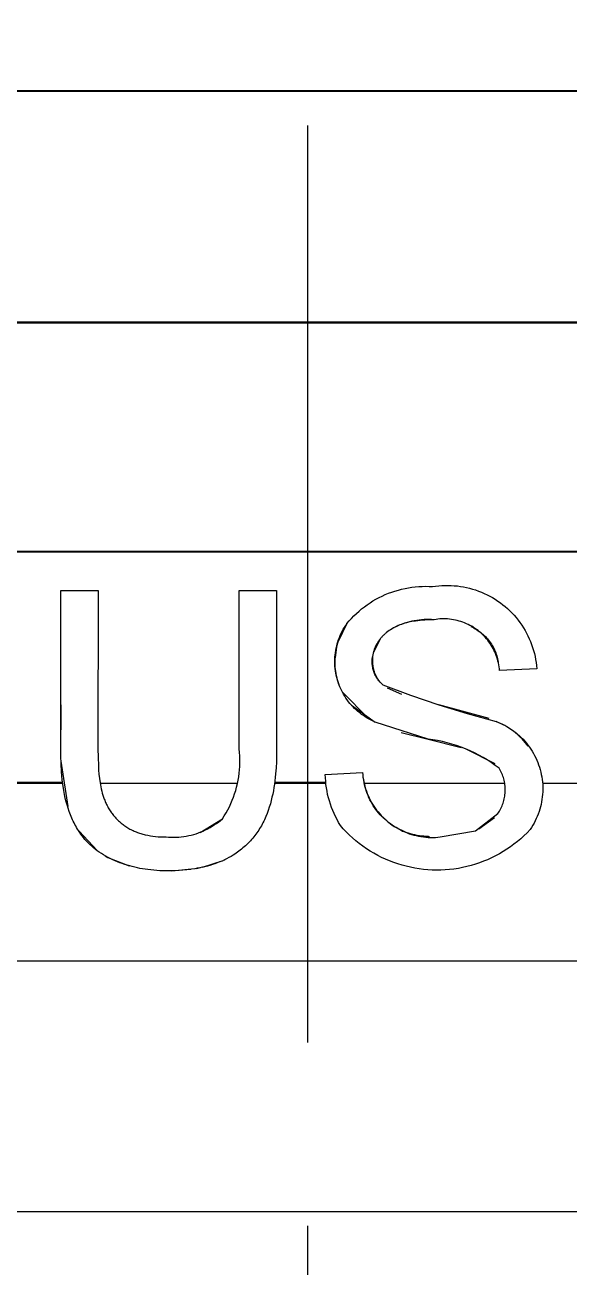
# Model space of a CAD drawing. Header units: millimetres. Extents: x 2797 to 5646, y -2218 to -1126.
# Drawn here: x 2971.34 to 2978.61, y -1650.28 to -1633.68 of the extents above; entities that cross this region are included whole.
import ezdxf

# ---------------------------------------------------------------- set-up
doc = ezdxf.new("R2010")
doc.units = ezdxf.units.MM
doc.header["$LTSCALE"] = 32.67
doc.linetypes.add('CENTER', pattern=[0.6, 0.375, -0.075, 0.075, -0.075])
doc.layers.add('______', color=1, linetype='CENTER')
doc.layers.add('OUTLINE', color=2, linetype='CONTINUOUS')

msp = doc.modelspace()

# ---------------------------------------------------------------- linework, layer by layer
at = {"layer": '______', "color": 1}
msp.add_line((2975.115, -1666.881), (2975.115, -1496.681), dxfattribs=at)
at = {"layer": 'OUTLINE', "color": 7}
for p, q in [((3039.679, -1634.573), (2910.551, -1634.573)), ((3039.668, -1634.563), (2910.561, -1634.563)), ((2910.551, -1637.65), (3039.679, -1637.65)), ((2910.561, -1637.661), (3039.668, -1637.661)), ((3039.679, -1640.727), (2910.551, -1640.727)), ((3039.668, -1640.717), (2910.561, -1640.717)), ((2971.841, -1643.804), (2968.892, -1643.804)), ((2968.892, -1643.814), (2971.843, -1643.814)), ((2972.344, -1643.815), (2974.175, -1643.815)), ((2974.673, -1643.814), (2975.357, -1643.814)), ((2975.356, -1643.804), (2974.674, -1643.804)), ((2975.872, -1643.814), (2977.745, -1643.815)), ((2978.249, -1643.815), (2978.957, -1643.814)), ((3039.668, -1646.194), (2910.561, -1646.194)), ((2969.014, -1649.538), (2981.216, -1649.538))]:
    msp.add_line(p, q, dxfattribs=at)
at = {"layer": 'OUTLINE', "color": 1}
for p, q in [((2971.818, -1643.45), (2971.82, -1641.238)), ((2971.82, -1641.238), (2972.318, -1641.238)), ((2972.318, -1641.238), (2972.314, -1643.356)), ((2974.2, -1643.356), (2974.2, -1641.238)), ((2974.2, -1641.238), (2974.697, -1641.238)), ((2974.697, -1641.238), (2974.7, -1643.363)), ((2976.28, -1641.246), (2976.325, -1641.233)), ((2976.325, -1641.233), (2976.369, -1641.221)), ((2976.369, -1641.221), (2976.414, -1641.211)), ((2976.414, -1641.211), (2976.46, -1641.202)), ((2976.46, -1641.202), (2976.506, -1641.195)), ((2976.506, -1641.195), (2976.551, -1641.19)), ((2976.551, -1641.19), (2976.598, -1641.186)), ((2976.598, -1641.186), (2976.644, -1641.184)), ((2976.644, -1641.184), (2976.69, -1641.183)), ((2976.69, -1641.183), (2976.736, -1641.184)), ((2976.736, -1641.184), (2976.782, -1641.186)), ((2976.782, -1641.186), (2976.823, -1641.18)), ((2976.823, -1641.18), (2976.865, -1641.176)), ((2976.865, -1641.176), (2976.906, -1641.173)), ((2976.906, -1641.173), (2976.948, -1641.171)), ((2976.948, -1641.171), (2976.989, -1641.171)), ((2976.989, -1641.171), (2977.031, -1641.172)), ((2977.031, -1641.172), (2977.072, -1641.175)), ((2977.072, -1641.175), (2977.113, -1641.179)), ((2977.113, -1641.179), (2977.155, -1641.184)), ((2977.155, -1641.184), (2977.195, -1641.191)), ((2977.195, -1641.191), (2977.236, -1641.199)), ((2977.236, -1641.199), (2977.277, -1641.209)), ((2977.277, -1641.209), (2977.317, -1641.22)), ((2977.317, -1641.22), (2977.356, -1641.232)), ((2977.356, -1641.232), (2977.395, -1641.246)), ((2975.909, -1641.43), (2975.947, -1641.404)), ((2975.947, -1641.404), (2975.986, -1641.379)), ((2975.986, -1641.379), (2976.026, -1641.356)), ((2976.026, -1641.356), (2976.067, -1641.334)), ((2976.067, -1641.334), (2976.108, -1641.314)), ((2976.108, -1641.314), (2976.15, -1641.294)), ((2976.15, -1641.294), (2976.193, -1641.277)), ((2976.193, -1641.277), (2976.236, -1641.261)), ((2976.236, -1641.261), (2976.28, -1641.246)), ((2977.395, -1641.246), (2977.434, -1641.261)), ((2977.434, -1641.261), (2977.472, -1641.278)), ((2977.472, -1641.278), (2977.51, -1641.296)), ((2977.51, -1641.296), (2977.546, -1641.315)), ((2977.546, -1641.315), (2977.583, -1641.335)), ((2977.583, -1641.335), (2977.618, -1641.357)), ((2977.618, -1641.357), (2977.653, -1641.38)), ((2977.653, -1641.38), (2977.687, -1641.404)), ((2977.687, -1641.404), (2977.72, -1641.429)), ((2975.732, -1641.579), (2975.765, -1641.546)), ((2975.765, -1641.546), (2975.8, -1641.515)), ((2975.8, -1641.515), (2975.835, -1641.486)), ((2975.835, -1641.486), (2975.871, -1641.457)), ((2975.871, -1641.457), (2975.909, -1641.43)), ((2977.72, -1641.429), (2977.752, -1641.455)), ((2977.752, -1641.455), (2977.783, -1641.482)), ((2977.783, -1641.482), (2977.813, -1641.511)), ((2977.813, -1641.511), (2977.843, -1641.54)), ((2977.843, -1641.54), (2977.871, -1641.571)), ((2977.871, -1641.571), (2977.898, -1641.602)), ((2975.639, -1641.681), (2975.522, -1641.919)), ((2975.59, -1641.758), (2975.606, -1641.732)), ((2975.606, -1641.732), (2975.622, -1641.706)), ((2975.622, -1641.706), (2975.639, -1641.681)), ((2975.639, -1641.681), (2975.669, -1641.646)), ((2975.669, -1641.646), (2975.7, -1641.612)), ((2975.7, -1641.612), (2975.732, -1641.579)), ((2976.261, -1641.74), (2976.241, -1641.751)), ((2976.286, -1641.727), (2976.256, -1641.743)), ((2976.282, -1641.729), (2976.261, -1641.74)), ((2976.303, -1641.719), (2976.282, -1641.729)), ((2976.316, -1641.713), (2976.286, -1641.727)), ((2976.324, -1641.709), (2976.303, -1641.719)), ((2976.347, -1641.7), (2976.316, -1641.713)), ((2976.345, -1641.7), (2976.324, -1641.709)), ((2976.367, -1641.692), (2976.345, -1641.7)), ((2976.378, -1641.688), (2976.347, -1641.7)), ((2976.39, -1641.684), (2976.367, -1641.692)), ((2976.409, -1641.677), (2976.378, -1641.688)), ((2976.413, -1641.677), (2976.39, -1641.684)), ((2976.441, -1641.667), (2976.409, -1641.677)), ((2976.436, -1641.67), (2976.413, -1641.677)), ((2976.459, -1641.664), (2976.436, -1641.67)), ((2976.473, -1641.658), (2976.441, -1641.667)), ((2976.483, -1641.659), (2976.459, -1641.664)), ((2976.505, -1641.651), (2976.473, -1641.658)), ((2976.507, -1641.655), (2976.483, -1641.659)), ((2976.537, -1641.644), (2976.505, -1641.651)), ((2976.53, -1641.65), (2976.507, -1641.655)), ((2976.554, -1641.647), (2976.53, -1641.65)), ((2976.57, -1641.638), (2976.537, -1641.644)), ((2976.585, -1641.643), (2976.554, -1641.647)), ((2976.603, -1641.634), (2976.57, -1641.638)), ((2976.616, -1641.639), (2976.585, -1641.643)), ((2976.636, -1641.63), (2976.603, -1641.634)), ((2976.647, -1641.637), (2976.616, -1641.639)), ((2976.669, -1641.628), (2976.636, -1641.63)), ((2976.678, -1641.634), (2976.647, -1641.637)), ((2976.702, -1641.627), (2976.669, -1641.628)), ((2976.74, -1641.631), (2976.678, -1641.634)), ((2976.736, -1641.627), (2976.702, -1641.627)), ((2976.769, -1641.628), (2976.736, -1641.627)), ((2976.802, -1641.63), (2976.74, -1641.631)), ((2976.802, -1641.63), (2976.769, -1641.628)), ((2976.828, -1641.626), (2976.802, -1641.63)), ((2976.853, -1641.623), (2976.828, -1641.626)), ((2976.879, -1641.62), (2976.853, -1641.623)), ((2976.905, -1641.619), (2976.879, -1641.62)), ((2976.931, -1641.618), (2976.905, -1641.619)), ((2976.957, -1641.619), (2976.931, -1641.618)), ((2976.983, -1641.62), (2976.957, -1641.619)), ((2977.009, -1641.622), (2976.983, -1641.62)), ((2977.035, -1641.626), (2977.009, -1641.622)), ((2977.061, -1641.63), (2977.035, -1641.626)), ((2977.086, -1641.635), (2977.061, -1641.63)), ((2977.111, -1641.64), (2977.086, -1641.635)), ((2977.137, -1641.647), (2977.111, -1641.64)), ((2977.161, -1641.655), (2977.137, -1641.647)), ((2977.186, -1641.663), (2977.161, -1641.655)), ((2977.21, -1641.672), (2977.186, -1641.663)), ((2977.234, -1641.683), (2977.21, -1641.672)), ((2977.258, -1641.694), (2977.234, -1641.683)), ((2977.281, -1641.705), (2977.258, -1641.694)), ((2977.304, -1641.718), (2977.281, -1641.705)), ((2977.295, -1641.721), (2977.314, -1641.73)), ((2977.326, -1641.731), (2977.304, -1641.718)), ((2977.314, -1641.73), (2977.333, -1641.74)), ((2977.348, -1641.745), (2977.326, -1641.731)), ((2977.333, -1641.74), (2977.352, -1641.75)), ((2977.898, -1641.602), (2977.924, -1641.634)), ((2977.924, -1641.634), (2977.949, -1641.668)), ((2977.949, -1641.668), (2977.973, -1641.702)), ((2977.973, -1641.702), (2977.995, -1641.736)), ((2977.995, -1641.736), (2978.017, -1641.772)), ((2975.518, -1641.924), (2975.528, -1641.895)), ((2975.532, -1641.89), (2975.522, -1641.917)), ((2975.528, -1641.895), (2975.538, -1641.867)), ((2975.543, -1641.863), (2975.532, -1641.89)), ((2975.538, -1641.867), (2975.55, -1641.839)), ((2975.555, -1641.836), (2975.543, -1641.863)), ((2975.55, -1641.839), (2975.562, -1641.811)), ((2975.567, -1641.81), (2975.555, -1641.836)), ((2975.562, -1641.811), (2975.576, -1641.784)), ((2975.576, -1641.784), (2975.59, -1641.758)), ((2975.992, -1642.07), (2976.09, -1641.878)), ((2976.069, -1641.903), (2976.063, -1641.911)), ((2976.076, -1641.894), (2976.069, -1641.903)), ((2976.083, -1641.886), (2976.076, -1641.894)), ((2976.09, -1641.877), (2976.083, -1641.886)), ((2976.097, -1641.869), (2976.09, -1641.877)), ((2976.104, -1641.861), (2976.097, -1641.869)), ((2976.111, -1641.853), (2976.104, -1641.861)), ((2976.119, -1641.845), (2976.111, -1641.853)), ((2976.127, -1641.838), (2976.119, -1641.845)), ((2976.135, -1641.83), (2976.127, -1641.838)), ((2976.143, -1641.823), (2976.135, -1641.83)), ((2976.151, -1641.816), (2976.143, -1641.823)), ((2976.159, -1641.809), (2976.151, -1641.816)), ((2976.167, -1641.802), (2976.159, -1641.809)), ((2976.185, -1641.789), (2976.167, -1641.802)), ((2976.202, -1641.776), (2976.185, -1641.789)), ((2976.222, -1641.763), (2976.202, -1641.776)), ((2976.241, -1641.751), (2976.222, -1641.763)), ((2976.256, -1641.743), (2976.227, -1641.759)), ((2977.369, -1641.76), (2977.348, -1641.745)), ((2977.352, -1641.75), (2977.37, -1641.761)), ((2977.39, -1641.776), (2977.369, -1641.76)), ((2977.37, -1641.761), (2977.388, -1641.773)), ((2977.388, -1641.773), (2977.406, -1641.785)), ((2977.41, -1641.792), (2977.39, -1641.776)), ((2977.406, -1641.785), (2977.423, -1641.798)), ((2977.43, -1641.809), (2977.41, -1641.792)), ((2977.423, -1641.798), (2977.44, -1641.812)), ((2977.449, -1641.827), (2977.43, -1641.809)), ((2977.44, -1641.812), (2977.456, -1641.826)), ((2977.467, -1641.845), (2977.449, -1641.827)), ((2977.456, -1641.826), (2977.472, -1641.84)), ((2977.485, -1641.864), (2977.467, -1641.845)), ((2977.472, -1641.84), (2977.487, -1641.855)), ((2977.502, -1641.884), (2977.485, -1641.864)), ((2977.487, -1641.855), (2977.502, -1641.871)), ((2977.502, -1641.871), (2977.516, -1641.887)), ((2977.519, -1641.904), (2977.502, -1641.884)), ((2977.516, -1641.887), (2977.529, -1641.904)), ((2977.534, -1641.925), (2977.519, -1641.904)), ((2977.529, -1641.904), (2977.542, -1641.921)), ((2978.017, -1641.772), (2978.037, -1641.808)), ((2978.037, -1641.808), (2978.056, -1641.845)), ((2978.056, -1641.845), (2978.073, -1641.883)), ((2978.073, -1641.883), (2978.089, -1641.921)), ((2975.501, -1641.993), (2975.481, -1642.139)), ((2975.481, -1642.101), (2975.485, -1642.071)), ((2975.486, -1642.058), (2975.482, -1642.087)), ((2975.485, -1642.071), (2975.489, -1642.041)), ((2975.491, -1642.029), (2975.486, -1642.058)), ((2975.489, -1642.041), (2975.495, -1642.012)), ((2975.498, -1642.001), (2975.491, -1642.029)), ((2975.495, -1642.012), (2975.502, -1641.982)), ((2975.505, -1641.973), (2975.498, -1642.001)), ((2975.502, -1641.982), (2975.509, -1641.953)), ((2975.513, -1641.945), (2975.505, -1641.973)), ((2975.509, -1641.953), (2975.518, -1641.924)), ((2975.522, -1641.917), (2975.513, -1641.945)), ((2975.992, -1642.065), (2975.989, -1642.075)), ((2975.994, -1642.055), (2975.992, -1642.065)), ((2975.997, -1642.046), (2975.994, -1642.055)), ((2976, -1642.035), (2975.997, -1642.046)), ((2976.004, -1642.025), (2976, -1642.035)), ((2976.007, -1642.015), (2976.004, -1642.025)), ((2976.011, -1642.005), (2976.007, -1642.015)), ((2976.016, -1641.995), (2976.011, -1642.005)), ((2976.02, -1641.985), (2976.016, -1641.995)), ((2976.025, -1641.976), (2976.02, -1641.985)), ((2976.029, -1641.966), (2976.025, -1641.976)), ((2976.035, -1641.957), (2976.029, -1641.966)), ((2976.04, -1641.947), (2976.035, -1641.957)), ((2976.045, -1641.938), (2976.04, -1641.947)), ((2976.051, -1641.929), (2976.045, -1641.938)), ((2976.057, -1641.92), (2976.051, -1641.929)), ((2976.063, -1641.911), (2976.057, -1641.92)), ((2977.549, -1641.946), (2977.534, -1641.925)), ((2977.542, -1641.921), (2977.555, -1641.938)), ((2977.564, -1641.968), (2977.549, -1641.946)), ((2977.555, -1641.938), (2977.567, -1641.956)), ((2977.577, -1641.99), (2977.564, -1641.968)), ((2977.567, -1641.956), (2977.578, -1641.974)), ((2977.59, -1642.013), (2977.577, -1641.99)), ((2977.578, -1641.974), (2977.589, -1641.993)), ((2977.589, -1641.993), (2977.599, -1642.012)), ((2977.602, -1642.036), (2977.59, -1642.013)), ((2977.599, -1642.012), (2977.608, -1642.031)), ((2977.613, -1642.059), (2977.602, -1642.036)), ((2977.608, -1642.031), (2977.617, -1642.051)), ((2977.623, -1642.083), (2977.613, -1642.059)), ((2977.617, -1642.051), (2977.625, -1642.071)), ((2977.625, -1642.071), (2977.632, -1642.091)), ((2978.089, -1641.921), (2978.104, -1641.96)), ((2978.104, -1641.96), (2978.118, -1641.999)), ((2978.118, -1641.999), (2978.13, -1642.039)), ((2978.13, -1642.039), (2978.141, -1642.079)), ((2975.476, -1642.174), (2975.475, -1642.203)), ((2975.475, -1642.203), (2975.476, -1642.232)), ((2975.477, -1642.145), (2975.476, -1642.174)), ((2975.476, -1642.232), (2975.478, -1642.262)), ((2975.479, -1642.116), (2975.477, -1642.145)), ((2975.477, -1642.162), (2975.479, -1642.131)), ((2975.477, -1642.192), (2975.477, -1642.162)), ((2975.477, -1642.222), (2975.477, -1642.192)), ((2975.479, -1642.252), (2975.477, -1642.222)), ((2975.482, -1642.087), (2975.479, -1642.116)), ((2975.479, -1642.131), (2975.481, -1642.101)), ((2975.976, -1642.167), (2975.977, -1642.153)), ((2975.976, -1642.182), (2975.976, -1642.167)), ((2975.976, -1642.196), (2975.976, -1642.182)), ((2975.976, -1642.21), (2975.976, -1642.196)), ((2975.977, -1642.224), (2975.976, -1642.21)), ((2975.977, -1642.153), (2975.978, -1642.139)), ((2975.979, -1642.238), (2975.977, -1642.224)), ((2975.978, -1642.139), (2975.98, -1642.125)), ((2975.979, -1642.157), (2975.978, -1642.167)), ((2975.978, -1642.167), (2975.978, -1642.177)), ((2975.978, -1642.177), (2975.978, -1642.187)), ((2975.978, -1642.187), (2975.979, -1642.198)), ((2975.98, -1642.136), (2975.979, -1642.146)), ((2975.979, -1642.146), (2975.979, -1642.157)), ((2975.979, -1642.198), (2975.979, -1642.208)), ((2975.979, -1642.208), (2975.98, -1642.218)), ((2975.981, -1642.126), (2975.98, -1642.136)), ((2975.98, -1642.218), (2975.981, -1642.228)), ((2975.982, -1642.116), (2975.981, -1642.126)), ((2975.981, -1642.228), (2975.983, -1642.239)), ((2975.984, -1642.106), (2975.982, -1642.116)), ((2975.985, -1642.095), (2975.984, -1642.106)), ((2975.987, -1642.085), (2975.985, -1642.095)), ((2975.989, -1642.075), (2975.987, -1642.085)), ((2977.632, -1642.108), (2977.623, -1642.083)), ((2977.632, -1642.091), (2977.638, -1642.112)), ((2977.641, -1642.132), (2977.632, -1642.108)), ((2977.638, -1642.112), (2977.644, -1642.132)), ((2977.649, -1642.157), (2977.641, -1642.132)), ((2977.644, -1642.132), (2977.65, -1642.153)), ((2977.655, -1642.182), (2977.649, -1642.157)), ((2977.65, -1642.153), (2977.654, -1642.174)), ((2977.654, -1642.174), (2977.658, -1642.195)), ((2977.661, -1642.207), (2977.655, -1642.182)), ((2977.666, -1642.233), (2977.661, -1642.207)), ((2977.67, -1642.258), (2977.666, -1642.233)), ((2978.141, -1642.079), (2978.15, -1642.119)), ((2978.15, -1642.119), (2978.158, -1642.16)), ((2978.158, -1642.16), (2978.165, -1642.201)), ((2978.165, -1642.201), (2978.17, -1642.242)), ((2975.478, -1642.262), (2975.481, -1642.291)), ((2975.482, -1642.282), (2975.479, -1642.252)), ((2975.481, -1642.291), (2975.485, -1642.319)), ((2975.486, -1642.312), (2975.482, -1642.282)), ((2975.485, -1642.319), (2975.489, -1642.348)), ((2975.49, -1642.342), (2975.486, -1642.312)), ((2975.489, -1642.348), (2975.495, -1642.377)), ((2975.496, -1642.372), (2975.49, -1642.342)), ((2975.495, -1642.377), (2975.502, -1642.405)), ((2975.503, -1642.401), (2975.496, -1642.372)), ((2975.511, -1642.431), (2975.503, -1642.401)), ((2975.981, -1642.252), (2975.979, -1642.238)), ((2975.983, -1642.266), (2975.981, -1642.252)), ((2975.983, -1642.239), (2975.984, -1642.249)), ((2975.986, -1642.28), (2975.983, -1642.266)), ((2975.984, -1642.249), (2975.986, -1642.259)), ((2975.986, -1642.259), (2975.988, -1642.269)), ((2975.989, -1642.294), (2975.986, -1642.28)), ((2975.988, -1642.269), (2975.99, -1642.279)), ((2975.993, -1642.307), (2975.989, -1642.294)), ((2975.99, -1642.279), (2975.992, -1642.289)), ((2975.992, -1642.289), (2975.995, -1642.299)), ((2975.998, -1642.321), (2975.993, -1642.307)), ((2975.995, -1642.299), (2975.998, -1642.309)), ((2975.998, -1642.309), (2976.001, -1642.319)), ((2976.002, -1642.334), (2975.998, -1642.321)), ((2976.001, -1642.319), (2976.004, -1642.329)), ((2976.008, -1642.347), (2976.002, -1642.334)), ((2976.004, -1642.329), (2976.008, -1642.339)), ((2976.008, -1642.339), (2976.012, -1642.348)), ((2976.013, -1642.36), (2976.008, -1642.347)), ((2976.012, -1642.348), (2976.016, -1642.358)), ((2976.019, -1642.373), (2976.013, -1642.36)), ((2976.016, -1642.358), (2976.02, -1642.367)), ((2976.026, -1642.386), (2976.019, -1642.373)), ((2976.02, -1642.367), (2976.024, -1642.376)), ((2976.024, -1642.376), (2976.029, -1642.385)), ((2976.033, -1642.398), (2976.026, -1642.386)), ((2976.029, -1642.385), (2976.034, -1642.394)), ((2976.04, -1642.41), (2976.033, -1642.398)), ((2976.034, -1642.394), (2976.039, -1642.403)), ((2976.039, -1642.403), (2976.044, -1642.412)), ((2977.674, -1642.284), (2977.67, -1642.258)), ((2977.676, -1642.31), (2977.674, -1642.284)), ((2978.174, -1642.284), (2977.676, -1642.31)), ((2978.17, -1642.242), (2978.174, -1642.284)), ((2975.502, -1642.405), (2975.51, -1642.433)), ((2975.51, -1642.433), (2975.519, -1642.461)), ((2975.52, -1642.459), (2975.511, -1642.431)), ((2975.519, -1642.461), (2975.528, -1642.489)), ((2975.53, -1642.488), (2975.52, -1642.459)), ((2975.528, -1642.489), (2975.539, -1642.516)), ((2975.54, -1642.516), (2975.53, -1642.488)), ((2975.552, -1642.544), (2975.54, -1642.516)), ((2975.565, -1642.572), (2975.552, -1642.544)), ((2976.048, -1642.422), (2976.04, -1642.41)), ((2976.044, -1642.412), (2976.05, -1642.421)), ((2976.056, -1642.433), (2976.048, -1642.422)), ((2976.05, -1642.421), (2976.055, -1642.429)), ((2976.055, -1642.429), (2976.061, -1642.438)), ((2976.065, -1642.445), (2976.056, -1642.433)), ((2976.061, -1642.438), (2976.067, -1642.446)), ((2976.074, -1642.456), (2976.065, -1642.445)), ((2976.067, -1642.446), (2976.074, -1642.454)), ((2976.074, -1642.454), (2976.08, -1642.462)), ((2976.083, -1642.466), (2976.074, -1642.456)), ((2976.08, -1642.462), (2976.087, -1642.47)), ((2976.087, -1642.47), (2976.094, -1642.477)), ((2976.094, -1642.477), (2976.101, -1642.484)), ((2976.101, -1642.484), (2976.108, -1642.491)), ((2976.108, -1642.491), (2976.116, -1642.498)), ((2976.116, -1642.498), (2976.489, -1642.638)), ((2976.372, -1642.631), (2976.182, -1642.546)), ((2975.579, -1642.599), (2975.565, -1642.572)), ((2975.579, -1642.598), (2975.922, -1642.945)), ((2975.593, -1642.625), (2975.579, -1642.599)), ((2975.609, -1642.651), (2975.593, -1642.625)), ((2975.625, -1642.676), (2975.609, -1642.651)), ((2975.642, -1642.701), (2975.625, -1642.676)), ((2975.66, -1642.725), (2975.642, -1642.701)), ((2975.679, -1642.749), (2975.66, -1642.725)), ((2976.489, -1642.638), (2976.866, -1642.767)), ((2971.818, -1642.769), (2971.816, -1643.439)), ((2975.699, -1642.772), (2975.679, -1642.749)), ((2975.72, -1642.794), (2975.699, -1642.772)), ((2975.701, -1642.77), (2976.017, -1642.998)), ((2975.741, -1642.816), (2975.72, -1642.794)), ((2975.763, -1642.836), (2975.741, -1642.816)), ((2975.786, -1642.856), (2975.763, -1642.836)), ((2975.809, -1642.875), (2975.786, -1642.856)), ((2975.833, -1642.894), (2975.809, -1642.875)), ((2975.858, -1642.911), (2975.833, -1642.894)), ((2976.866, -1642.767), (2977.246, -1642.884)), ((2977.537, -1642.951), (2976.867, -1642.767)), ((2977.246, -1642.884), (2977.63, -1642.989)), ((2975.883, -1642.928), (2975.858, -1642.911)), ((2975.909, -1642.944), (2975.883, -1642.928)), ((2975.935, -1642.959), (2975.909, -1642.944)), ((2975.962, -1642.972), (2975.935, -1642.959)), ((2975.989, -1642.985), (2975.962, -1642.972)), ((2976.017, -1642.998), (2975.989, -1642.985)), ((2976.721, -1643.226), (2976.017, -1642.998)), ((2977.63, -1642.989), (2977.661, -1643.002)), ((2977.66, -1643.001), (2977.63, -1642.989)), ((2977.689, -1643.015), (2977.66, -1643.001)), ((2977.661, -1643.002), (2977.692, -1643.015)), ((2977.719, -1643.029), (2977.689, -1643.015)), ((2977.692, -1643.015), (2977.722, -1643.029)), ((2977.747, -1643.044), (2977.719, -1643.029)), ((2977.722, -1643.029), (2977.752, -1643.045)), ((2977.775, -1643.06), (2977.747, -1643.044)), ((2977.752, -1643.045), (2977.781, -1643.062)), ((2977.802, -1643.077), (2977.775, -1643.06)), ((2977.781, -1643.062), (2977.81, -1643.079)), ((2976.362, -1643.135), (2976.721, -1643.226)), ((2976.721, -1643.226), (2977.165, -1643.337)), ((2976.785, -1643.235), (2976.721, -1643.226)), ((2977.829, -1643.095), (2977.802, -1643.077)), ((2977.81, -1643.079), (2977.838, -1643.098)), ((2977.855, -1643.114), (2977.829, -1643.095)), ((2977.838, -1643.098), (2977.865, -1643.117)), ((2977.881, -1643.134), (2977.855, -1643.114)), ((2977.865, -1643.117), (2977.891, -1643.138)), ((2977.906, -1643.155), (2977.881, -1643.134)), ((2977.891, -1643.138), (2977.917, -1643.159)), ((2977.93, -1643.176), (2977.906, -1643.155)), ((2977.917, -1643.159), (2977.942, -1643.181)), ((2977.953, -1643.199), (2977.93, -1643.176)), ((2977.942, -1643.181), (2977.967, -1643.204)), ((2977.976, -1643.222), (2977.953, -1643.199)), ((2977.967, -1643.204), (2977.99, -1643.228)), ((2977.998, -1643.245), (2977.976, -1643.222)), ((2977.99, -1643.228), (2978.013, -1643.253)), ((2972.314, -1643.356), (2972.315, -1643.468)), ((2974.205, -1643.402), (2974.2, -1643.356)), ((2974.7, -1643.363), (2974.697, -1643.527)), ((2976.849, -1643.245), (2976.785, -1643.235)), ((2976.913, -1643.258), (2976.849, -1643.245)), ((2976.976, -1643.273), (2976.913, -1643.258)), ((2977.039, -1643.291), (2976.976, -1643.273)), ((2977.101, -1643.31), (2977.039, -1643.291)), ((2977.162, -1643.332), (2977.101, -1643.31)), ((2977.223, -1643.355), (2977.162, -1643.332)), ((2977.282, -1643.381), (2977.223, -1643.355)), ((2977.227, -1643.357), (2977.615, -1643.553)), ((2977.341, -1643.408), (2977.282, -1643.381)), ((2978.019, -1643.27), (2977.998, -1643.245)), ((2978.013, -1643.253), (2978.034, -1643.279)), ((2978.039, -1643.295), (2978.019, -1643.27)), ((2978.034, -1643.279), (2978.055, -1643.305)), ((2978.058, -1643.321), (2978.039, -1643.295)), ((2978.055, -1643.305), (2978.075, -1643.332)), ((2978.075, -1643.332), (2978.094, -1643.359)), ((2978.094, -1643.359), (2978.112, -1643.388)), ((2978.112, -1643.388), (2978.129, -1643.417)), ((2971.821, -1643.554), (2971.818, -1643.45)), ((2971.82, -1643.52), (2971.91, -1644.127)), ((2971.827, -1643.659), (2971.821, -1643.554)), ((2972.315, -1643.468), (2972.32, -1643.581)), ((2974.208, -1643.449), (2974.205, -1643.402)), ((2974.209, -1643.496), (2974.208, -1643.449)), ((2974.208, -1643.589), (2974.209, -1643.542)), ((2974.209, -1643.542), (2974.209, -1643.496)), ((2974.697, -1643.527), (2974.692, -1643.61)), ((2977.399, -1643.438), (2977.341, -1643.408)), ((2977.456, -1643.47), (2977.399, -1643.438)), ((2977.511, -1643.503), (2977.456, -1643.47)), ((2977.566, -1643.539), (2977.511, -1643.503)), ((2977.619, -1643.576), (2977.566, -1643.539)), ((2978.129, -1643.417), (2978.145, -1643.446)), ((2978.145, -1643.446), (2978.16, -1643.476)), ((2978.16, -1643.476), (2978.174, -1643.507)), ((2978.174, -1643.507), (2978.187, -1643.538)), ((2978.187, -1643.538), (2978.198, -1643.569)), ((2971.832, -1643.715), (2971.827, -1643.659)), ((2971.838, -1643.771), (2971.832, -1643.715)), ((2972.32, -1643.581), (2972.323, -1643.638)), ((2972.323, -1643.638), (2972.328, -1643.694)), ((2972.328, -1643.694), (2972.334, -1643.751)), ((2974.186, -1643.774), (2974.194, -1643.728)), ((2974.194, -1643.728), (2974.2, -1643.682)), ((2974.2, -1643.682), (2974.205, -1643.636)), ((2974.205, -1643.636), (2974.208, -1643.589)), ((2974.686, -1643.691), (2974.682, -1643.736)), ((2974.692, -1643.61), (2974.686, -1643.691)), ((2975.35, -1643.696), (2975.847, -1643.67)), ((2975.352, -1643.741), (2975.35, -1643.696)), ((2975.847, -1643.67), (2975.849, -1643.702)), ((2975.849, -1643.702), (2975.853, -1643.733)), ((2977.671, -1643.615), (2977.619, -1643.576)), ((2977.68, -1643.632), (2977.671, -1643.615)), ((2977.69, -1643.649), (2977.68, -1643.632)), ((2977.698, -1643.666), (2977.69, -1643.649)), ((2977.706, -1643.684), (2977.698, -1643.666)), ((2977.714, -1643.702), (2977.706, -1643.684)), ((2977.72, -1643.72), (2977.714, -1643.702)), ((2977.727, -1643.738), (2977.72, -1643.72)), ((2978.198, -1643.569), (2978.209, -1643.601)), ((2978.209, -1643.601), (2978.218, -1643.633)), ((2978.218, -1643.633), (2978.227, -1643.665)), ((2978.227, -1643.665), (2978.234, -1643.698)), ((2978.234, -1643.698), (2978.24, -1643.731)), ((2978.24, -1643.731), (2978.245, -1643.764)), ((2971.845, -1643.827), (2971.838, -1643.771)), ((2971.853, -1643.883), (2971.845, -1643.827)), ((2971.863, -1643.938), (2971.853, -1643.883)), ((2972.334, -1643.751), (2972.342, -1643.808)), ((2972.342, -1643.808), (2972.347, -1643.836)), ((2972.347, -1643.836), (2972.353, -1643.864)), ((2972.353, -1643.864), (2972.358, -1643.891)), ((2972.358, -1643.891), (2972.365, -1643.919)), ((2974.153, -1643.911), (2974.165, -1643.866)), ((2974.165, -1643.866), (2974.176, -1643.82)), ((2974.176, -1643.807), (2974.171, -1643.804)), ((2974.171, -1643.804), (2974.177, -1643.804)), ((2974.176, -1643.82), (2974.186, -1643.774)), ((2974.664, -1643.87), (2974.657, -1643.915)), ((2974.671, -1643.826), (2974.664, -1643.87)), ((2974.677, -1643.781), (2974.671, -1643.826)), ((2974.682, -1643.736), (2974.677, -1643.781)), ((2975.355, -1643.786), (2975.352, -1643.741)), ((2975.359, -1643.831), (2975.355, -1643.786)), ((2975.365, -1643.876), (2975.359, -1643.831)), ((2975.373, -1643.92), (2975.365, -1643.876)), ((2975.853, -1643.733), (2975.858, -1643.765)), ((2975.858, -1643.765), (2975.864, -1643.797)), ((2975.868, -1643.807), (2975.863, -1643.777)), ((2975.864, -1643.797), (2975.871, -1643.828)), ((2975.874, -1643.836), (2975.868, -1643.807)), ((2975.871, -1643.828), (2975.879, -1643.859)), ((2975.882, -1643.866), (2975.874, -1643.836)), ((2975.879, -1643.859), (2975.888, -1643.89)), ((2975.89, -1643.895), (2975.882, -1643.866)), ((2975.888, -1643.89), (2975.898, -1643.92)), ((2975.899, -1643.924), (2975.89, -1643.895)), ((2977.732, -1643.757), (2977.727, -1643.738)), ((2977.737, -1643.775), (2977.732, -1643.757)), ((2977.741, -1643.794), (2977.737, -1643.775)), ((2977.745, -1643.813), (2977.741, -1643.794)), ((2977.748, -1643.832), (2977.745, -1643.813)), ((2977.75, -1643.852), (2977.748, -1643.832)), ((2977.751, -1643.871), (2977.75, -1643.852)), ((2977.752, -1643.89), (2977.751, -1643.871)), ((2977.752, -1643.91), (2977.752, -1643.89)), ((2978.245, -1643.764), (2978.249, -1643.798)), ((2978.249, -1643.798), (2978.252, -1643.831)), ((2978.252, -1643.831), (2978.253, -1643.864)), ((2978.253, -1643.898), (2978.252, -1643.931)), ((2978.253, -1643.864), (2978.253, -1643.898)), ((2971.874, -1643.993), (2971.863, -1643.938)), ((2971.887, -1644.048), (2971.874, -1643.993)), ((2971.902, -1644.103), (2971.887, -1644.048)), ((2972.365, -1643.919), (2972.372, -1643.946)), ((2972.372, -1643.946), (2972.38, -1643.974)), ((2972.38, -1643.974), (2972.389, -1644.001)), ((2972.389, -1644.001), (2972.398, -1644.027)), ((2972.398, -1644.027), (2972.404, -1644.042)), ((2972.404, -1644.042), (2972.41, -1644.057)), ((2972.41, -1644.057), (2972.416, -1644.071)), ((2974.088, -1644.086), (2974.107, -1644.043)), ((2974.107, -1644.043), (2974.124, -1643.999)), ((2974.124, -1643.999), (2974.139, -1643.955)), ((2974.139, -1643.955), (2974.153, -1643.911)), ((2974.627, -1644.047), (2974.616, -1644.09)), ((2974.638, -1644.003), (2974.627, -1644.047)), ((2974.648, -1643.959), (2974.638, -1644.003)), ((2974.657, -1643.915), (2974.648, -1643.959)), ((2975.381, -1643.964), (2975.373, -1643.92)), ((2975.392, -1644.008), (2975.381, -1643.964)), ((2975.404, -1644.051), (2975.392, -1644.008)), ((2975.417, -1644.094), (2975.404, -1644.051)), ((2975.898, -1643.92), (2975.909, -1643.951)), ((2975.909, -1643.952), (2975.899, -1643.924)), ((2975.909, -1643.951), (2975.922, -1643.98)), ((2975.921, -1643.98), (2975.909, -1643.952)), ((2975.933, -1644.008), (2975.921, -1643.98)), ((2975.922, -1643.98), (2975.935, -1644.009)), ((2975.946, -1644.036), (2975.933, -1644.008)), ((2975.935, -1644.009), (2975.949, -1644.038)), ((2975.96, -1644.063), (2975.946, -1644.036)), ((2975.949, -1644.038), (2975.964, -1644.067)), ((2975.975, -1644.089), (2975.96, -1644.063)), ((2977.724, -1644.081), (2977.73, -1644.062)), ((2977.73, -1644.062), (2977.735, -1644.044)), ((2977.735, -1644.044), (2977.739, -1644.025)), ((2977.739, -1644.025), (2977.743, -1644.006)), ((2977.743, -1644.006), (2977.746, -1643.987)), ((2977.746, -1643.987), (2977.749, -1643.968)), ((2977.749, -1643.968), (2977.751, -1643.948)), ((2977.751, -1643.948), (2977.752, -1643.929)), ((2977.752, -1643.929), (2977.752, -1643.91)), ((2978.243, -1644.032), (2978.237, -1644.065)), ((2978.247, -1643.998), (2978.243, -1644.032)), ((2978.25, -1643.965), (2978.247, -1643.998)), ((2978.252, -1643.931), (2978.25, -1643.965)), ((2971.916, -1644.148), (2971.902, -1644.103)), ((2971.931, -1644.192), (2971.916, -1644.148)), ((2971.948, -1644.237), (2971.931, -1644.192)), ((2972.416, -1644.071), (2972.423, -1644.086)), ((2972.423, -1644.086), (2972.429, -1644.1)), ((2972.429, -1644.1), (2972.437, -1644.114)), ((2972.437, -1644.114), (2972.444, -1644.128)), ((2972.444, -1644.128), (2972.452, -1644.142)), ((2972.452, -1644.142), (2972.46, -1644.156)), ((2972.46, -1644.156), (2972.468, -1644.169)), ((2972.468, -1644.169), (2972.477, -1644.182)), ((2972.477, -1644.182), (2972.485, -1644.196)), ((2972.485, -1644.196), (2972.494, -1644.209)), ((2972.494, -1644.209), (2972.504, -1644.221)), ((2972.504, -1644.221), (2972.513, -1644.234)), ((2974.001, -1644.251), (2974.025, -1644.211)), ((2974.025, -1644.211), (2974.048, -1644.17)), ((2974.048, -1644.17), (2974.069, -1644.128)), ((2974.069, -1644.128), (2974.088, -1644.086)), ((2974.573, -1644.219), (2974.556, -1644.261)), ((2974.588, -1644.177), (2974.573, -1644.219)), ((2974.602, -1644.134), (2974.588, -1644.177)), ((2974.616, -1644.09), (2974.602, -1644.134)), ((2975.432, -1644.137), (2975.417, -1644.094)), ((2975.449, -1644.179), (2975.432, -1644.137)), ((2975.466, -1644.22), (2975.449, -1644.179)), ((2975.486, -1644.261), (2975.466, -1644.22)), ((2975.964, -1644.067), (2975.981, -1644.094)), ((2975.991, -1644.115), (2975.975, -1644.089)), ((2975.981, -1644.094), (2975.998, -1644.121)), ((2976.007, -1644.14), (2975.991, -1644.115)), ((2975.998, -1644.121), (2976.016, -1644.148)), ((2976.025, -1644.165), (2976.007, -1644.14)), ((2976.016, -1644.148), (2976.035, -1644.174)), ((2976.043, -1644.189), (2976.025, -1644.165)), ((2976.035, -1644.174), (2976.055, -1644.199)), ((2976.062, -1644.212), (2976.043, -1644.189)), ((2976.055, -1644.199), (2976.076, -1644.223)), ((2976.082, -1644.235), (2976.062, -1644.212)), ((2976.076, -1644.223), (2976.097, -1644.247)), ((2977.353, -1644.449), (2977.655, -1644.219)), ((2977.655, -1644.219), (2977.666, -1644.203)), ((2977.666, -1644.203), (2977.676, -1644.186)), ((2977.676, -1644.186), (2977.685, -1644.169)), ((2977.685, -1644.169), (2977.694, -1644.152)), ((2977.694, -1644.152), (2977.703, -1644.135)), ((2977.703, -1644.135), (2977.71, -1644.117)), ((2977.71, -1644.117), (2977.717, -1644.099)), ((2977.717, -1644.099), (2977.724, -1644.081)), ((2978.193, -1644.226), (2978.18, -1644.257)), ((2978.204, -1644.194), (2978.193, -1644.226)), ((2978.214, -1644.162), (2978.204, -1644.194)), ((2978.223, -1644.13), (2978.214, -1644.162)), ((2978.231, -1644.097), (2978.223, -1644.13)), ((2978.237, -1644.065), (2978.231, -1644.097)), ((2971.966, -1644.28), (2971.948, -1644.237)), ((2971.975, -1644.302), (2971.966, -1644.28)), ((2971.985, -1644.323), (2971.975, -1644.302)), ((2971.996, -1644.344), (2971.985, -1644.323)), ((2972.007, -1644.365), (2971.996, -1644.344)), ((2972.018, -1644.386), (2972.007, -1644.365)), ((2972.029, -1644.406), (2972.018, -1644.386)), ((2972.513, -1644.234), (2972.523, -1644.246)), ((2972.523, -1644.246), (2972.533, -1644.258)), ((2972.533, -1644.258), (2972.544, -1644.27)), ((2972.544, -1644.27), (2972.555, -1644.282)), ((2972.555, -1644.282), (2972.565, -1644.293)), ((2972.565, -1644.293), (2972.577, -1644.305)), ((2972.577, -1644.305), (2972.588, -1644.316)), ((2972.588, -1644.316), (2972.6, -1644.326)), ((2972.6, -1644.326), (2972.612, -1644.337)), ((2972.612, -1644.337), (2972.624, -1644.347)), ((2972.624, -1644.347), (2972.636, -1644.357)), ((2972.636, -1644.357), (2972.649, -1644.367)), ((2972.649, -1644.367), (2972.661, -1644.376)), ((2972.661, -1644.376), (2972.674, -1644.386)), ((2972.674, -1644.386), (2972.688, -1644.394)), ((2972.688, -1644.394), (2972.701, -1644.403)), ((2973.681, -1644.471), (2973.976, -1644.29)), ((2973.811, -1644.408), (2973.84, -1644.39)), ((2973.84, -1644.39), (2973.868, -1644.372)), ((2973.868, -1644.372), (2973.896, -1644.353)), ((2973.896, -1644.353), (2973.923, -1644.333)), ((2973.923, -1644.333), (2973.95, -1644.312)), ((2973.95, -1644.312), (2973.976, -1644.29)), ((2973.976, -1644.29), (2974.001, -1644.251)), ((2974.496, -1644.382), (2974.485, -1644.402)), ((2974.507, -1644.363), (2974.496, -1644.382)), ((2974.517, -1644.343), (2974.507, -1644.363)), ((2974.528, -1644.322), (2974.517, -1644.343)), ((2974.537, -1644.302), (2974.528, -1644.322)), ((2974.556, -1644.261), (2974.537, -1644.302)), ((2975.506, -1644.301), (2975.486, -1644.261)), ((2975.528, -1644.341), (2975.506, -1644.301)), ((2975.551, -1644.379), (2975.528, -1644.341)), ((2975.59, -1644.423), (2975.551, -1644.379)), ((2976.103, -1644.257), (2976.082, -1644.235)), ((2976.097, -1644.247), (2976.12, -1644.27)), ((2976.125, -1644.279), (2976.103, -1644.257)), ((2976.12, -1644.27), (2976.143, -1644.292)), ((2976.147, -1644.299), (2976.125, -1644.279)), ((2976.143, -1644.292), (2976.167, -1644.314)), ((2976.17, -1644.319), (2976.147, -1644.299)), ((2976.167, -1644.314), (2976.191, -1644.334)), ((2976.193, -1644.338), (2976.17, -1644.319)), ((2976.191, -1644.334), (2976.217, -1644.354)), ((2976.218, -1644.357), (2976.193, -1644.338)), ((2976.217, -1644.354), (2976.243, -1644.373)), ((2976.242, -1644.374), (2976.218, -1644.357)), ((2976.268, -1644.391), (2976.242, -1644.374)), ((2976.243, -1644.373), (2976.269, -1644.391)), ((2976.294, -1644.406), (2976.268, -1644.391)), ((2976.269, -1644.391), (2976.297, -1644.408)), ((2977.609, -1644.279), (2977.398, -1644.429)), ((2978.121, -1644.377), (2978.103, -1644.406)), ((2978.137, -1644.348), (2978.121, -1644.377)), ((2978.153, -1644.318), (2978.137, -1644.348)), ((2978.167, -1644.288), (2978.153, -1644.318)), ((2978.18, -1644.257), (2978.167, -1644.288)), ((2972.041, -1644.427), (2972.029, -1644.406)), ((2972.054, -1644.447), (2972.041, -1644.427)), ((2972.07, -1644.471), (2972.054, -1644.447)), ((2972.062, -1644.457), (2972.304, -1644.714)), ((2972.087, -1644.495), (2972.07, -1644.471)), ((2972.104, -1644.519), (2972.087, -1644.495)), ((2972.122, -1644.542), (2972.104, -1644.519)), ((2972.141, -1644.565), (2972.122, -1644.542)), ((2972.701, -1644.403), (2972.714, -1644.411)), ((2972.714, -1644.411), (2972.728, -1644.419)), ((2972.728, -1644.419), (2972.741, -1644.427)), ((2972.741, -1644.427), (2972.755, -1644.434)), ((2972.755, -1644.434), (2972.769, -1644.441)), ((2972.769, -1644.441), (2972.783, -1644.448)), ((2972.783, -1644.448), (2972.797, -1644.454)), ((2972.797, -1644.454), (2972.812, -1644.46)), ((2972.812, -1644.46), (2972.826, -1644.466)), ((2972.826, -1644.466), (2972.841, -1644.472)), ((2972.841, -1644.472), (2972.855, -1644.477)), ((2972.855, -1644.477), (2972.87, -1644.482)), ((2972.87, -1644.482), (2972.885, -1644.487)), ((2972.885, -1644.487), (2972.9, -1644.491)), ((2972.9, -1644.491), (2972.915, -1644.496)), ((2972.915, -1644.496), (2972.93, -1644.499)), ((2972.93, -1644.499), (2972.945, -1644.503)), ((2972.945, -1644.503), (2972.98, -1644.51)), ((2972.98, -1644.51), (2973.014, -1644.517)), ((2973.014, -1644.517), (2973.049, -1644.522)), ((2973.049, -1644.522), (2973.084, -1644.526)), ((2973.084, -1644.526), (2973.119, -1644.529)), ((2973.119, -1644.529), (2973.154, -1644.531)), ((2973.154, -1644.531), (2973.189, -1644.533)), ((2973.189, -1644.533), (2973.224, -1644.533)), ((2973.224, -1644.533), (2973.258, -1644.535)), ((2973.258, -1644.535), (2973.292, -1644.537)), ((2973.292, -1644.537), (2973.326, -1644.537)), ((2973.326, -1644.537), (2973.359, -1644.536)), ((2973.359, -1644.536), (2973.393, -1644.535)), ((2973.393, -1644.535), (2973.427, -1644.532)), ((2973.427, -1644.532), (2973.461, -1644.527)), ((2973.461, -1644.527), (2973.494, -1644.522)), ((2973.494, -1644.522), (2973.527, -1644.515)), ((2973.527, -1644.515), (2973.56, -1644.508)), ((2973.56, -1644.508), (2973.593, -1644.499)), ((2973.593, -1644.499), (2973.625, -1644.489)), ((2973.625, -1644.489), (2973.657, -1644.478)), ((2973.657, -1644.478), (2973.689, -1644.466)), ((2973.689, -1644.466), (2973.72, -1644.453)), ((2973.72, -1644.453), (2973.751, -1644.439)), ((2973.751, -1644.439), (2973.781, -1644.424)), ((2973.781, -1644.424), (2973.811, -1644.408)), ((2974.38, -1644.55), (2974.365, -1644.567)), ((2974.395, -1644.532), (2974.38, -1644.55)), ((2974.409, -1644.514), (2974.395, -1644.532)), ((2974.423, -1644.496), (2974.409, -1644.514)), ((2974.436, -1644.478), (2974.423, -1644.496)), ((2974.449, -1644.459), (2974.436, -1644.478)), ((2974.461, -1644.441), (2974.449, -1644.459)), ((2974.473, -1644.421), (2974.461, -1644.441)), ((2974.485, -1644.402), (2974.473, -1644.421)), ((2975.63, -1644.466), (2975.59, -1644.423)), ((2975.671, -1644.507), (2975.63, -1644.466)), ((2975.714, -1644.546), (2975.671, -1644.507)), ((2975.759, -1644.584), (2975.714, -1644.546)), ((2976.32, -1644.421), (2976.294, -1644.406)), ((2976.297, -1644.408), (2976.325, -1644.424)), ((2976.347, -1644.435), (2976.32, -1644.421)), ((2976.325, -1644.424), (2976.353, -1644.439)), ((2976.375, -1644.448), (2976.347, -1644.435)), ((2976.353, -1644.439), (2976.382, -1644.453)), ((2976.402, -1644.46), (2976.375, -1644.448)), ((2976.382, -1644.453), (2976.411, -1644.466)), ((2976.431, -1644.471), (2976.402, -1644.46)), ((2976.411, -1644.466), (2976.441, -1644.478)), ((2976.459, -1644.481), (2976.431, -1644.471)), ((2976.441, -1644.478), (2976.471, -1644.489)), ((2976.488, -1644.49), (2976.459, -1644.481)), ((2976.471, -1644.489), (2976.502, -1644.499)), ((2976.518, -1644.498), (2976.488, -1644.49)), ((2976.502, -1644.499), (2976.533, -1644.507)), ((2976.547, -1644.505), (2976.518, -1644.498)), ((2976.533, -1644.507), (2976.564, -1644.515)), ((2976.577, -1644.511), (2976.547, -1644.505)), ((2976.564, -1644.515), (2976.595, -1644.522)), ((2976.607, -1644.516), (2976.577, -1644.511)), ((2976.595, -1644.522), (2976.627, -1644.528)), ((2976.637, -1644.52), (2976.607, -1644.516)), ((2976.627, -1644.528), (2976.659, -1644.532)), ((2976.667, -1644.523), (2976.637, -1644.52)), ((2976.659, -1644.532), (2976.69, -1644.535)), ((2976.697, -1644.525), (2976.667, -1644.523)), ((2976.69, -1644.535), (2976.722, -1644.538)), ((2976.694, -1644.521), (2976.74, -1644.526)), ((2976.727, -1644.526), (2976.697, -1644.525)), ((2976.722, -1644.538), (2976.755, -1644.539)), ((2976.755, -1644.539), (2976.787, -1644.539)), ((2976.787, -1644.539), (2976.819, -1644.538)), ((2976.819, -1644.538), (2976.851, -1644.536)), ((2976.851, -1644.536), (2976.883, -1644.533)), ((2976.883, -1644.533), (2977.353, -1644.449)), ((2977.959, -1644.556), (2977.914, -1644.593)), ((2978.002, -1644.516), (2977.959, -1644.556)), ((2978.044, -1644.476), (2978.002, -1644.516)), ((2978.085, -1644.434), (2978.044, -1644.476)), ((2978.103, -1644.406), (2978.085, -1644.434)), ((2972.161, -1644.587), (2972.141, -1644.565)), ((2972.181, -1644.608), (2972.161, -1644.587)), ((2972.201, -1644.629), (2972.181, -1644.608)), ((2972.214, -1644.641), (2972.201, -1644.629)), ((2972.226, -1644.652), (2972.214, -1644.641)), ((2972.252, -1644.674), (2972.226, -1644.652)), ((2972.278, -1644.696), (2972.252, -1644.674)), ((2972.305, -1644.716), (2972.278, -1644.696)), ((2972.332, -1644.736), (2972.305, -1644.716)), ((2974.196, -1644.722), (2974.178, -1644.736)), ((2974.215, -1644.708), (2974.196, -1644.722)), ((2974.233, -1644.694), (2974.215, -1644.708)), ((2974.25, -1644.679), (2974.233, -1644.694)), ((2974.268, -1644.664), (2974.25, -1644.679)), ((2974.285, -1644.649), (2974.268, -1644.664)), ((2974.302, -1644.633), (2974.285, -1644.649)), ((2974.318, -1644.617), (2974.302, -1644.633)), ((2974.334, -1644.601), (2974.318, -1644.617)), ((2974.35, -1644.584), (2974.334, -1644.601)), ((2974.365, -1644.567), (2974.35, -1644.584)), ((2975.804, -1644.621), (2975.759, -1644.584)), ((2975.851, -1644.656), (2975.804, -1644.621)), ((2975.899, -1644.689), (2975.851, -1644.656)), ((2975.948, -1644.721), (2975.899, -1644.689)), ((2975.998, -1644.751), (2975.948, -1644.721)), ((2977.773, -1644.697), (2977.724, -1644.728)), ((2977.821, -1644.664), (2977.773, -1644.697)), ((2977.869, -1644.63), (2977.821, -1644.664)), ((2977.914, -1644.593), (2977.869, -1644.63)), ((2972.36, -1644.754), (2972.332, -1644.736)), ((2972.389, -1644.772), (2972.36, -1644.754)), ((2972.418, -1644.789), (2972.389, -1644.772)), ((2972.412, -1644.786), (2972.448, -1644.807)), ((2972.449, -1644.806), (2972.418, -1644.789)), ((2972.448, -1644.807), (2972.73, -1644.919)), ((2972.479, -1644.822), (2972.449, -1644.806)), ((2972.511, -1644.837), (2972.479, -1644.822)), ((2972.542, -1644.851), (2972.511, -1644.837)), ((2972.574, -1644.864), (2972.542, -1644.851)), ((2972.606, -1644.877), (2972.574, -1644.864)), ((2972.639, -1644.888), (2972.606, -1644.877)), ((2972.672, -1644.899), (2972.639, -1644.888)), ((2973.708, -1644.937), (2973.971, -1644.853)), ((2973.876, -1644.891), (2973.843, -1644.902)), ((2973.908, -1644.879), (2973.876, -1644.891)), ((2973.939, -1644.867), (2973.908, -1644.879)), ((2973.971, -1644.854), (2973.939, -1644.867)), ((2974.002, -1644.84), (2973.971, -1644.854)), ((2973.995, -1644.842), (2974.009, -1644.835)), ((2974.032, -1644.825), (2974.002, -1644.84)), ((2974.062, -1644.809), (2974.032, -1644.825)), ((2974.092, -1644.792), (2974.062, -1644.809)), ((2974.121, -1644.774), (2974.092, -1644.792)), ((2974.14, -1644.762), (2974.121, -1644.774)), ((2974.159, -1644.749), (2974.14, -1644.762)), ((2974.178, -1644.736), (2974.159, -1644.749)), ((2976.049, -1644.779), (2975.998, -1644.751)), ((2976.101, -1644.805), (2976.049, -1644.779)), ((2976.154, -1644.83), (2976.101, -1644.805)), ((2976.208, -1644.853), (2976.154, -1644.83)), ((2976.263, -1644.874), (2976.208, -1644.853)), ((2976.318, -1644.893), (2976.263, -1644.874)), ((2976.374, -1644.91), (2976.318, -1644.893)), ((2977.408, -1644.879), (2977.353, -1644.897)), ((2977.463, -1644.858), (2977.408, -1644.879)), ((2977.517, -1644.836), (2977.463, -1644.858)), ((2977.57, -1644.812), (2977.517, -1644.836)), ((2977.622, -1644.786), (2977.57, -1644.812)), ((2977.674, -1644.758), (2977.622, -1644.786)), ((2977.724, -1644.728), (2977.674, -1644.758)), ((2972.705, -1644.91), (2972.672, -1644.899)), ((2972.738, -1644.92), (2972.705, -1644.91)), ((2972.772, -1644.929), (2972.738, -1644.92)), ((2972.806, -1644.937), (2972.772, -1644.929)), ((2972.84, -1644.945), (2972.806, -1644.937)), ((2972.874, -1644.952), (2972.84, -1644.945)), ((2972.909, -1644.958), (2972.874, -1644.952)), ((2972.943, -1644.964), (2972.909, -1644.958)), ((2972.982, -1644.969), (2972.943, -1644.964)), ((2973.021, -1644.974), (2972.982, -1644.969)), ((2973.06, -1644.978), (2973.021, -1644.974)), ((2973.1, -1644.981), (2973.06, -1644.978)), ((2973.139, -1644.983), (2973.1, -1644.981)), ((2973.178, -1644.985), (2973.139, -1644.983)), ((2973.257, -1644.986), (2973.178, -1644.985)), ((2973.301, -1644.985), (2973.257, -1644.986)), ((2973.293, -1644.985), (2973.555, -1644.965)), ((2973.345, -1644.984), (2973.301, -1644.985)), ((2973.389, -1644.981), (2973.345, -1644.984)), ((2973.433, -1644.978), (2973.389, -1644.981)), ((2973.476, -1644.974), (2973.433, -1644.978)), ((2973.52, -1644.969), (2973.476, -1644.974)), ((2973.563, -1644.964), (2973.52, -1644.969)), ((2973.607, -1644.957), (2973.563, -1644.964)), ((2973.641, -1644.951), (2973.607, -1644.957)), ((2973.632, -1644.952), (2973.684, -1644.942)), ((2973.675, -1644.945), (2973.641, -1644.951)), ((2973.709, -1644.938), (2973.675, -1644.945)), ((2973.743, -1644.93), (2973.709, -1644.938)), ((2973.776, -1644.921), (2973.743, -1644.93)), ((2973.81, -1644.912), (2973.776, -1644.921)), ((2973.843, -1644.902), (2973.81, -1644.912)), ((2976.43, -1644.925), (2976.374, -1644.91)), ((2976.487, -1644.938), (2976.43, -1644.925)), ((2976.544, -1644.95), (2976.487, -1644.938)), ((2976.602, -1644.959), (2976.544, -1644.95)), ((2976.66, -1644.966), (2976.602, -1644.959)), ((2976.718, -1644.971), (2976.66, -1644.966)), ((2976.777, -1644.975), (2976.718, -1644.971)), ((2976.835, -1644.976), (2976.777, -1644.975)), ((2976.893, -1644.975), (2976.835, -1644.976)), ((2976.952, -1644.972), (2976.893, -1644.975)), ((2977.01, -1644.968), (2976.952, -1644.972)), ((2977.068, -1644.961), (2977.01, -1644.968)), ((2977.126, -1644.952), (2977.068, -1644.961)), ((2977.183, -1644.941), (2977.126, -1644.952)), ((2977.24, -1644.928), (2977.183, -1644.941)), ((2977.297, -1644.914), (2977.24, -1644.928)), ((2977.353, -1644.897), (2977.297, -1644.914))]:
    msp.add_line(p, q, dxfattribs=at)

doc.saveas('drawing.dxf')
